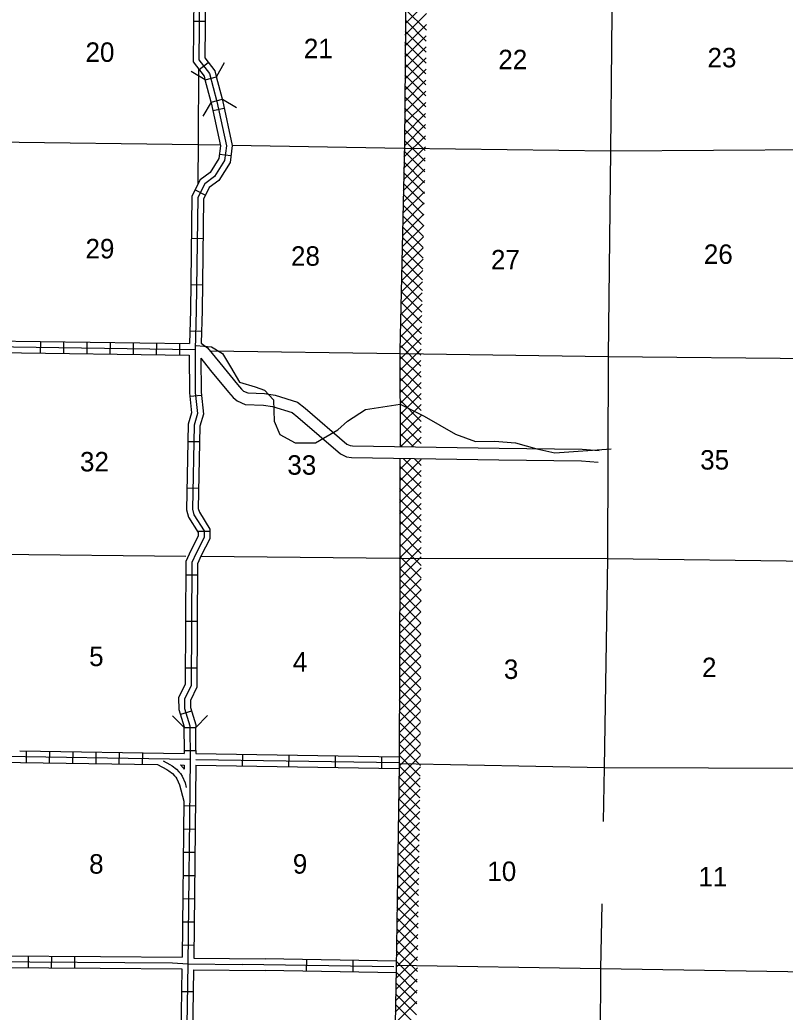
# Model space of a CAD drawing. Extents: x 1172052 to 1638052, y 15900200 to 16275684.
# Drawn here: x 1350895 to 1370566, y 16013242 to 16038731 of the extents above; entities that cross this region are included whole.
import ezdxf

# ---------------------------------------------------------------- set-up
doc = ezdxf.new("R2010")
doc.units = 0
for name, color, linetype in [('L10', 7, 'Continuous'), ('L11', 7, 'Continuous'), ('L13', 7, 'Continuous'), ('L14', 7, 'Continuous'), ('L18', 7, 'Continuous'), ('L37', 7, 'Continuous'), ('L8', 7, 'Continuous'), ('L9', 7, 'Continuous')]:
    doc.layers.add(name, color=color, linetype=linetype)

msp = doc.modelspace()

# ---------------------------------------------------------------- linework, layer by layer
at = {"layer": 'L10'}
for p, q in [((1352967, 16014671), (1355066, 16014658)), ((1355366, 16014628), (1357204, 16014610)), ((1352962, 16014371), (1355062, 16014358)), ((1355362, 16014328), (1357200, 16014310))]:
    msp.add_line(p, q, dxfattribs=at)
for points in [[(1355556, 16030429), (1355720, 16030310), (1356033, 16029917), (1356488, 16029363), (1356595, 16029244), (1356646, 16029196), (1356756, 16029149), (1357183, 16029131), (1357459, 16029094), (1358032, 16028912), (1358232, 16028759), (1359303, 16027836), (1359382, 16027798), (1359447, 16027788), (1363215, 16027727)], [(1355551, 16030040), (1355800, 16029728), (1356261, 16029167), (1356380, 16029033), (1356480, 16028941), (1356688, 16028852), (1357156, 16028831), (1357393, 16028800), (1357892, 16028642), (1358043, 16028526), (1359136, 16027584), (1359292, 16027508), (1359421, 16027488), (1363211, 16027427)], [(1355214, 16014480), (1356611, 16014469)]]:
    msp.add_lwpolyline(points, dxfattribs=at)
at = {"layer": 'L11'}
for points in [[(1363215, 16027727), (1365347, 16027702), (1365784, 16027672)], [(1363211, 16027427), (1365335, 16027402), (1365763, 16027373)]]:
    msp.add_lwpolyline(points, dxfattribs=at)
at = {"layer": 'L13'}
msp.add_line((1350190, 16025010), (1355165, 16024955), dxfattribs=at)
for points in [[(1361037, 16056471), (1360938, 16051385), (1360851, 16046114), (1360823, 16040785), (1360778, 16035530), (1360666, 16030227), (1360669, 16027768)], [(1366347, 16056419), (1366192, 16045995), (1366130, 16040682), (1366077, 16035369), (1366015, 16030082)], [(1355491, 16037469), (1355482, 16035641), (1355472, 16034504)], [(1345064, 16035725), (1350209, 16035595), (1355468, 16035528), (1356045, 16035518)], [(1356353, 16035513), (1360768, 16035436), (1366077, 16035369), (1371370, 16035403), (1376575, 16035312)], [(1355786, 16030228), (1360682, 16030157), (1366015, 16030082), (1371324, 16030031), (1376533, 16029982), (1377944, 16029992)], [(1366015, 16030082), (1365997, 16024894), (1365917, 16019523), (1365892, 16018140)], [(1360660, 16027468), (1360663, 16024852), (1360643, 16019606), (1360565, 16014360), (1360471, 16009098), (1360461, 16004053)], [(1355552, 16024951), (1360645, 16024903), (1365997, 16024894), (1371255, 16024828), (1376472, 16024728), (1377858, 16024721)], [(1360644, 16019630), (1365917, 16019523), (1371277, 16019506), (1377786, 16019443)], [(1365854, 16016028), (1365824, 16014353), (1365795, 16009015), (1365759, 16003794), (1365698, 15998531), (1365619, 15993210), (1365576, 15988119)], [(1377727, 16014154), (1371166, 16014269), (1365824, 16014353), (1360567, 16014439)]]:
    msp.add_lwpolyline(points, dxfattribs=at)
at = {"layer": 'L18'}
for p, q in [((1355948, 16037271), (1356160, 16037636)), ((1355659, 16037194), (1355295, 16037406)), ((1355659, 16037194), (1355948, 16037271)), ((1356101, 16036694), (1355948, 16037271)), ((1355812, 16036618), (1355659, 16037194)), ((1355812, 16036618), (1355601, 16036253)), ((1355812, 16036618), (1356101, 16036694)), ((1356101, 16036694), (1356466, 16036482)), ((1355120, 16020555), (1354820, 16020852)), ((1355418, 16020557), (1355715, 16020858)), ((1355120, 16020555), (1355418, 16020557)), ((1355124, 16019959), (1355120, 16020555)), ((1355422, 16019961), (1355418, 16020557)), ((1355124, 16019959), (1355422, 16019961))]:
    msp.add_line(p, q, dxfattribs=at)
at = {"layer": 'L37'}
for p, q in [((1360804, 16038634), (1361350, 16039179)), ((1360793, 16038339), (1361347, 16038894)), ((1361344, 16038463), (1360807, 16039000)), ((1360790, 16038054), (1361345, 16038609)), ((1361341, 16038183), (1360805, 16038719)), ((1360788, 16037769), (1361343, 16038324)), ((1361339, 16037902), (1360803, 16038439)), ((1361337, 16037622), (1360791, 16038167)), ((1360795, 16037493), (1361340, 16038038)), ((1361334, 16037341), (1360789, 16037887)), ((1360792, 16037208), (1361338, 16037753)), ((1361332, 16037061), (1360796, 16037597)), ((1360790, 16036922), (1361335, 16037468)), ((1361329, 16036780), (1360793, 16037317)), ((1360787, 16036637), (1361333, 16037182)), ((1361327, 16036500), (1360791, 16037036)), ((1360785, 16036352), (1361330, 16036897)), ((1361325, 16036220), (1360788, 16036756)), ((1360783, 16036067), (1361328, 16036612)), ((1361322, 16035939), (1360786, 16036475)), ((1360780, 16035781), (1361326, 16036327)), ((1360778, 16035496), (1361323, 16036041)), ((1361320, 16035659), (1360784, 16036195)), ((1360764, 16035200), (1361321, 16035756)), ((1361317, 16035378), (1360781, 16035914)), ((1360759, 16034912), (1361318, 16035471)), ((1361311, 16035101), (1360779, 16035634)), ((1361306, 16034824), (1360767, 16035363)), ((1360755, 16034624), (1361313, 16035183)), ((1361300, 16034547), (1360762, 16035085)), ((1360750, 16034337), (1361307, 16034894)), ((1361294, 16034270), (1360758, 16034807)), ((1360745, 16034049), (1361301, 16034605)), ((1361288, 16033993), (1360753, 16034528)), ((1360741, 16033762), (1361295, 16034316)), ((1361282, 16033716), (1360749, 16034250)), ((1360736, 16033474), (1361289, 16034027)), ((1361276, 16033439), (1360744, 16033972)), ((1360731, 16033187), (1361283, 16033738)), ((1361271, 16033162), (1360740, 16033693)), ((1360726, 16032899), (1361277, 16033449)), ((1361265, 16032885), (1360735, 16033415)), ((1360722, 16032612), (1361270, 16033160)), ((1361259, 16032608), (1360730, 16033137)), ((1360717, 16032324), (1361264, 16032871)), ((1361253, 16032331), (1360726, 16032859)), ((1360712, 16032036), (1361258, 16032582)), ((1361247, 16032054), (1360721, 16032580)), ((1360708, 16031749), (1361252, 16032293)), ((1361241, 16031777), (1360717, 16032302)), ((1360703, 16031461), (1361246, 16032004)), ((1361235, 16031500), (1360712, 16032024)), ((1360698, 16031174), (1361240, 16031716)), ((1361230, 16031223), (1360708, 16031746)), ((1360693, 16030886), (1361234, 16031427)), ((1361224, 16030946), (1360703, 16031467)), ((1360689, 16030599), (1361228, 16031138)), ((1361218, 16030669), (1360698, 16031189)), ((1361212, 16030392), (1360694, 16030911)), ((1360684, 16030311), (1361222, 16030849)), ((1361206, 16030115), (1360689, 16030632)), ((1360681, 16030025), (1361216, 16030560)), ((1360679, 16029740), (1361210, 16030271)), ((1361206, 16029833), (1360685, 16030354)), ((1360677, 16029455), (1361206, 16029985)), ((1361207, 16029549), (1360681, 16030075)), ((1360667, 16029163), (1361206, 16029702)), ((1361207, 16029266), (1360679, 16029794)), ((1361207, 16028983), (1360667, 16029523)), ((1360668, 16028880), (1361207, 16029419)), ((1361208, 16028700), (1360667, 16029240)), ((1360668, 16028598), (1361207, 16029137)), ((1361208, 16028418), (1360667, 16028959)), ((1360669, 16028316), (1361207, 16028854)), ((1360667, 16028031), (1361208, 16028572)), ((1361208, 16028134), (1360668, 16028674)), ((1361213, 16027846), (1360669, 16028390)), ((1361014, 16027762), (1360668, 16028108)), ((1360686, 16027768), (1361208, 16028289)), ((1360726, 16027767), (1360669, 16027825)), ((1360965, 16027763), (1361213, 16028011)), ((1360659, 16026892), (1361209, 16027442)), ((1360660, 16027459), (1360669, 16027468)), ((1360661, 16027177), (1360948, 16027463)), ((1361209, 16027001), (1360744, 16027467)), ((1361209, 16027284), (1361031, 16027462)), ((1360657, 16026607), (1361209, 16027159)), ((1361209, 16026718), (1360662, 16027266)), ((1360655, 16026322), (1361209, 16026876)), ((1361210, 16026435), (1360660, 16026985)), ((1360653, 16026037), (1361210, 16026594)), ((1361210, 16026152), (1360658, 16026704)), ((1361210, 16025869), (1360656, 16026423)), ((1360662, 16025763), (1361210, 16026311)), ((1361211, 16025586), (1360654, 16026142)), ((1360662, 16025481), (1361210, 16026029)), ((1361211, 16025302), (1360662, 16025852)), ((1360662, 16025198), (1361210, 16025746)), ((1361211, 16025019), (1360662, 16025568)), ((1361207, 16024719), (1360662, 16025264)), ((1360663, 16024916), (1361211, 16025464)), ((1360662, 16024632), (1361211, 16025181)), ((1360661, 16024391), (1361211, 16024941)), ((1361214, 16024398), (1360663, 16024949)), ((1360660, 16024107), (1361211, 16024657)), ((1361209, 16024091), (1360662, 16024638)), ((1360659, 16023823), (1361210, 16024374)), ((1361208, 16023809), (1360661, 16024356)), ((1360658, 16023539), (1361209, 16024090)), ((1361206, 16023527), (1360660, 16024074)), ((1360657, 16023255), (1361208, 16023806)), ((1361205, 16023246), (1360659, 16023792)), ((1360656, 16022971), (1361206, 16023522)), ((1361204, 16022964), (1360658, 16023510)), ((1360655, 16022687), (1361205, 16023238)), ((1361203, 16022682), (1360657, 16023229)), ((1360654, 16022403), (1361204, 16022954)), ((1361202, 16022400), (1360656, 16022947)), ((1360653, 16022119), (1361203, 16022670)), ((1361201, 16022118), (1360655, 16022665)), ((1360652, 16021836), (1361202, 16022386)), ((1361200, 16021836), (1360654, 16022383)), ((1360650, 16021552), (1361201, 16022102)), ((1361199, 16021555), (1360653, 16022101)), ((1360649, 16021268), (1361200, 16021818)), ((1361198, 16021273), (1360651, 16021820)), ((1360648, 16020984), (1361199, 16021535)), ((1361197, 16020991), (1360650, 16021538)), ((1360647, 16020700), (1361198, 16021251)), ((1361196, 16020709), (1360649, 16021256)), ((1360646, 16020416), (1361197, 16020967)), ((1361195, 16020427), (1360648, 16020974)), ((1360645, 16020132), (1361196, 16020683)), ((1361194, 16020146), (1360647, 16020692)), ((1360644, 16019848), (1361195, 16020399)), ((1361193, 16019864), (1360646, 16020411)), ((1360643, 16019564), (1361194, 16020115)), ((1361192, 16019582), (1360645, 16020129)), ((1360638, 16019277), (1361193, 16019831)), ((1361188, 16019303), (1360644, 16019847)), ((1360634, 16018990), (1361191, 16019547)), ((1361184, 16019025), (1360643, 16019566)), ((1360630, 16018703), (1361187, 16019260)), ((1361179, 16018746), (1360639, 16019287)), ((1360626, 16018416), (1361183, 16018973)), ((1361175, 16018467), (1360634, 16019008)), ((1360621, 16018128), (1361179, 16018686)), ((1361171, 16018189), (1360630, 16018729)), ((1360617, 16017841), (1361174, 16018398)), ((1361167, 16017910), (1360626, 16018451)), ((1361163, 16017631), (1360622, 16018172)), ((1360613, 16017554), (1361170, 16018111)), ((1361159, 16017352), (1360618, 16017893)), ((1360609, 16017267), (1361166, 16017824)), ((1361155, 16017074), (1360614, 16017615)), ((1360604, 16016980), (1361162, 16017537)), ((1360600, 16016693), (1361157, 16017250)), ((1361151, 16016795), (1360610, 16017336)), ((1360596, 16016406), (1361153, 16016963)), ((1361146, 16016516), (1360605, 16017057)), ((1360592, 16016119), (1361149, 16016676)), ((1361142, 16016238), (1360601, 16016778)), ((1360587, 16015832), (1361145, 16016389)), ((1361138, 16015959), (1360597, 16016500)), ((1360583, 16015544), (1361140, 16016102)), ((1361134, 16015680), (1360593, 16016221)), ((1361130, 16015401), (1360589, 16015942)), ((1360579, 16015257), (1361136, 16015815)), ((1361126, 16015123), (1360585, 16015664)), ((1360575, 16014970), (1361132, 16015527)), ((1361122, 16014844), (1360581, 16015385)), ((1360570, 16014683), (1361127, 16015240)), ((1361117, 16014565), (1360577, 16015106)), ((1360566, 16014396), (1361123, 16014953)), ((1361113, 16014287), (1360572, 16014828)), ((1360561, 16014108), (1361119, 16014666)), ((1360556, 16013820), (1361115, 16014379)), ((1361108, 16014009), (1360568, 16014549)), ((1360551, 16013532), (1361110, 16014091)), ((1361103, 16013731), (1360564, 16014270)), ((1360545, 16013244), (1361104, 16013803)), ((1361098, 16013453), (1360559, 16013993)), ((1361093, 16013175), (1360554, 16013715)), ((1360540, 16012956), (1361099, 16013515)), ((1361088, 16012898), (1360549, 16013437))]:
    msp.add_line(p, q, dxfattribs=at)
msp.add_lwpolyline([(1355431, 16030363), (1355823, 16030334), (1356106, 16030160), (1356312, 16029819), (1356542, 16029422), (1356947, 16029305), (1357183, 16029219), (1357411, 16028967), (1357429, 16028423), (1357580, 16028081), (1357975, 16027864), (1358491, 16027870), (1359069, 16028199), (1359313, 16028424), (1359780, 16028719), (1360674, 16028863), (1361284, 16028549), (1362097, 16028092), (1362604, 16027899), (1363097, 16027905), (1363636, 16027867), (1364187, 16027708), (1364649, 16027612), (1366093, 16027709)], dxfattribs=at)
at = {"layer": 'L8'}
for p, q in [((1351429, 16030170), (1351433, 16030469)), ((1352025, 16030162), (1352030, 16030460)), ((1352622, 16030153), (1352626, 16030451)), ((1353218, 16030144), (1353223, 16030443)), ((1353815, 16030136), (1353819, 16030434)), ((1354411, 16030127), (1354416, 16030425)), ((1355008, 16030118), (1355012, 16030417)), ((1350289, 16030186), (1355251, 16030114)), ((1350895, 16019958), (1355123, 16019890)), ((1351065, 16019656), (1351070, 16019954)), ((1351662, 16019646), (1351666, 16019945)), ((1352258, 16019637), (1352263, 16019935)), ((1352855, 16019627), (1352859, 16019925)), ((1353451, 16019618), (1353456, 16019916)), ((1354048, 16019608), (1354053, 16019906)), ((1350106, 16019670), (1354435, 16019601)), ((1355023, 16019592), (1355122, 16019590)), ((1355122, 16019590), (1355121, 16019485)), ((1355422, 16019585), (1355366, 16014628)), ((1355112, 16018664), (1355066, 16014658)), ((1355111, 16018546), (1355409, 16018543)), ((1355104, 16017950), (1355403, 16017946)), ((1355098, 16017353), (1355396, 16017350)), ((1355091, 16016756), (1355389, 16016753)), ((1355084, 16016160), (1355382, 16016156)), ((1355077, 16015563), (1355376, 16015560)), ((1355071, 16014967), (1355369, 16014963)), ((1350072, 16014689), (1352967, 16014671)), ((1351115, 16014383), (1351117, 16014681)), ((1351712, 16014379), (1351714, 16014678)), ((1352308, 16014376), (1352310, 16014674)), ((1350070, 16014389), (1352962, 16014371)), ((1355062, 16014358), (1354982, 16009365)), ((1355362, 16014328), (1355280, 16009211)), ((1355054, 16013774), (1355352, 16013770))]:
    msp.add_line(p, q, dxfattribs=at)
for points in [[(1344869, 16030390), (1347469, 16030389), (1349643, 16030344), (1350143, 16030338), (1355401, 16030262)], [(1347620, 16030536), (1349646, 16030494), (1350145, 16030488), (1355256, 16030414)], [(1341523, 16019903), (1344784, 16019840), (1349958, 16019823), (1355274, 16019738)], [(1354577, 16019696), (1354749, 16019606), (1354815, 16019565), (1354921, 16019482), (1354982, 16019414), (1355021, 16019373), (1355064, 16019306), (1355141, 16019130), (1355173, 16019010)], [(1355274, 16019738), (1355214, 16014480), (1355130, 16009214)], [(1354435, 16019601), (1354674, 16019476), (1354729, 16019442), (1354818, 16019371), (1354872, 16019312), (1354902, 16019280), (1354931, 16019235), (1354999, 16019080), (1355112, 16018664)], [(1355023, 16019592), (1355093, 16019516), (1355121, 16019485)], [(1349923, 16014539), (1354823, 16014510), (1355214, 16014480)]]:
    msp.add_lwpolyline(points, dxfattribs=at)
at = {"layer": 'L9'}
for p, q in [((1355359, 16038701), (1355657, 16038698)), ((1355502, 16037457), (1355738, 16037638)), ((1355856, 16036403), (1356148, 16036465)), ((1356026, 16035282), (1356322, 16035246)), ((1355403, 16034366), (1355669, 16034231)), ((1355306, 16033123), (1355604, 16033119)), ((1355291, 16031930), (1355589, 16031926)), ((1355266, 16030740), (1355564, 16030731)), ((1355562, 16029086), (1355265, 16029053)), ((1355516, 16027888), (1355218, 16027894)), ((1355492, 16026695), (1355193, 16026701)), ((1355782, 16025585), (1355483, 16025589)), ((1355461, 16024466), (1355163, 16024468)), ((1355455, 16023273), (1355157, 16023275)), ((1355449, 16022080), (1355151, 16022082)), ((1355308, 16020976), (1355022, 16020889)), ((1355420, 16019735), (1360644, 16019651)), ((1355423, 16019885), (1360646, 16019801)), ((1356616, 16019865), (1356611, 16019567)), ((1357809, 16019846), (1357804, 16019548)), ((1359002, 16019827), (1358997, 16019529)), ((1360195, 16019808), (1360190, 16019509)), ((1355422, 16019585), (1360642, 16019501)), ((1358266, 16014293), (1358271, 16014591)), ((1359460, 16014274), (1359464, 16014572))]:
    msp.add_line(p, q, dxfattribs=at)
for points in [[(1355599, 16047051), (1355582, 16046053), (1355498, 16037707), (1355768, 16037354), (1355959, 16036634), (1356203, 16035498), (1356156, 16035115), (1355901, 16034710), (1355648, 16034522), (1355469, 16034166), (1355431, 16031266), (1355401, 16030262)], [(1355442, 16046608), (1355432, 16046056), (1355347, 16037657), (1355631, 16037286), (1355654, 16037197)], [(1355742, 16046605), (1355732, 16046051), (1355648, 16037757), (1355906, 16037421), (1355944, 16037275)], [(1355809, 16036613), (1355813, 16036599), (1356051, 16035491), (1356011, 16035167), (1355789, 16034814), (1355530, 16034621), (1355319, 16034202), (1355281, 16031269), (1355256, 16030414)], [(1356098, 16036696), (1356105, 16036669), (1356355, 16035505), (1356301, 16035064), (1356013, 16034606), (1355766, 16034422), (1355618, 16034129), (1355581, 16031263), (1355556, 16030429)], [(1355251, 16030114), (1355254, 16029153), (1355311, 16028633), (1355226, 16028343), (1355181, 16026143), (1355233, 16025959), (1355482, 16025566), (1355481, 16025471), (1355290, 16025101), (1355164, 16024820), (1355148, 16021664), (1354976, 16021315), (1354983, 16021016), (1355118, 16020573), (1355118, 16020555)], [(1355401, 16030262), (1355403, 16029162), (1355463, 16028619), (1355376, 16028320), (1355331, 16026162), (1355371, 16026020), (1355633, 16025609), (1355630, 16025434), (1355425, 16025036), (1355314, 16024788), (1355298, 16021629), (1355127, 16021281), (1355132, 16021040), (1355268, 16020596), (1355274, 16019738)], [(1355551, 16030040), (1355553, 16029170), (1355616, 16028606), (1355526, 16028297), (1355482, 16026182), (1355510, 16026082), (1355783, 16025651), (1355780, 16025396), (1355560, 16024971), (1355464, 16024755), (1355448, 16021594), (1355278, 16021248), (1355282, 16021064), (1355418, 16020619), (1355418, 16020558)], [(1355122, 16019961), (1355123, 16019890)], [(1355422, 16019966), (1355423, 16019885)], [(1360568, 16014555), (1357204, 16014610)], [(1360505, 16014406), (1356609, 16014469)], [(1360580, 16014254), (1357200, 16014310)]]:
    msp.add_lwpolyline(points, dxfattribs=at)

# ---------------------------------------------------------------- texts
at = {"layer": 'L14'}
for s, p in [('20', (1352583, 16037652)), ('21', (1358195, 16037746)), ('23', (1368570, 16037511)), ('22', (1363194, 16037463)), ('29', (1352583, 16032604)), ('28', (1357865, 16032415)), ('26', (1368476, 16032463)), ('27', (1363005, 16032321)), ('32', (1352441, 16027132)), ('33', (1357771, 16027047)), ('35', (1368382, 16027179)), ('5', (1352677, 16022131)), ('4', (1357912, 16021989)), ('3', (1363336, 16021801)), ('2', (1368429, 16021848)), ('8', (1352677, 16016800)), ('9', (1357912, 16016800)), ('10', (1362911, 16016611)), ('11', (1368335, 16016470))]:
    msp.add_text(s, height=500, rotation=0, dxfattribs=at).set_placement(p)

doc.saveas('drawing.dxf')
